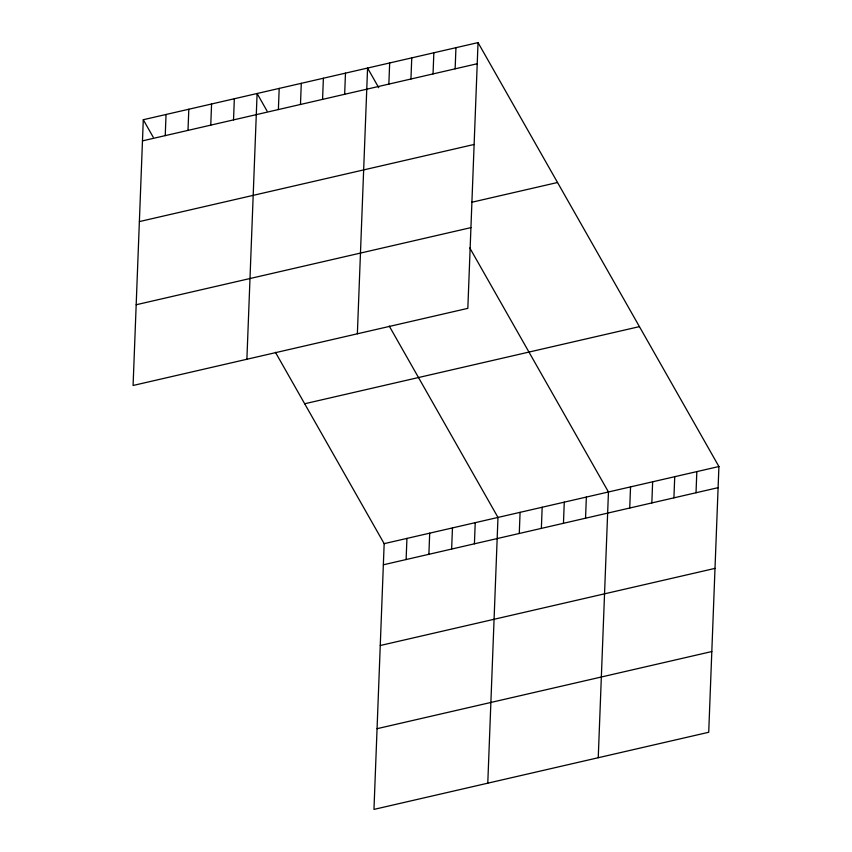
<?xml version="1.0" encoding="UTF-8"?>
<svg xmlns="http://www.w3.org/2000/svg" width="852" height="852" viewBox="0 0 852 852"><rect width="100%" height="100%" fill="white"/><g stroke="black" fill="none" stroke-linecap="round" stroke-linejoin="round"><path stroke-width="1.28" d="M143.285 119.727L133.082 385.477L467.833 308.349L478.036 42.6L143.285 119.727L153.222 137.215M165.235 135.617L166.044 114.487M188.004 130.377L188.814 109.237M210.763 125.127L211.573 103.997M233.523 119.887L234.343 98.747M246.888 359.246L257.102 93.507L267.038 110.994M278.38 109.557L279.2 88.416M300.479 104.466L301.288 83.326M322.567 99.375L323.387 78.235M344.666 94.284L345.475 73.144M357.361 333.803L367.574 68.053L378.746 87.724M388.853 84.103L389.662 62.963M275.43 352.281L384.167 543.651L373.964 809.4L708.715 732.273L718.918 466.523L478.036 42.6M410.941 79.012L411.761 57.872M406.116 559.551L406.937 538.411M433.04 73.922L433.849 52.781M428.886 554.301L429.696 533.16M455.138 68.831L455.948 47.691M451.645 549.061L452.455 527.92M474.415 543.81L475.224 522.67M487.781 783.18L497.983 517.43L389.247 326.06M519.273 533.48L520.082 512.34M541.361 528.389L542.17 507.249M563.46 523.298L564.269 502.158M585.548 518.208L586.357 497.067M598.242 757.726L608.456 491.977L469.814 247.985M629.734 508.026L630.544 486.886M651.833 502.936L652.643 481.795M673.921 497.845L674.731 476.705M696.02 492.754L696.829 471.614M142.476 140.868L477.226 63.74M139.377 221.584L474.127 144.457M471.614 202.297L557.527 182.498M136.182 304.75L470.932 227.622M304.675 403.763L639.426 326.625M384.167 543.651L718.918 466.523M383.357 564.791L718.108 487.663M380.258 645.507L715.009 568.38M377.063 728.684L711.814 651.546"/></g></svg>
